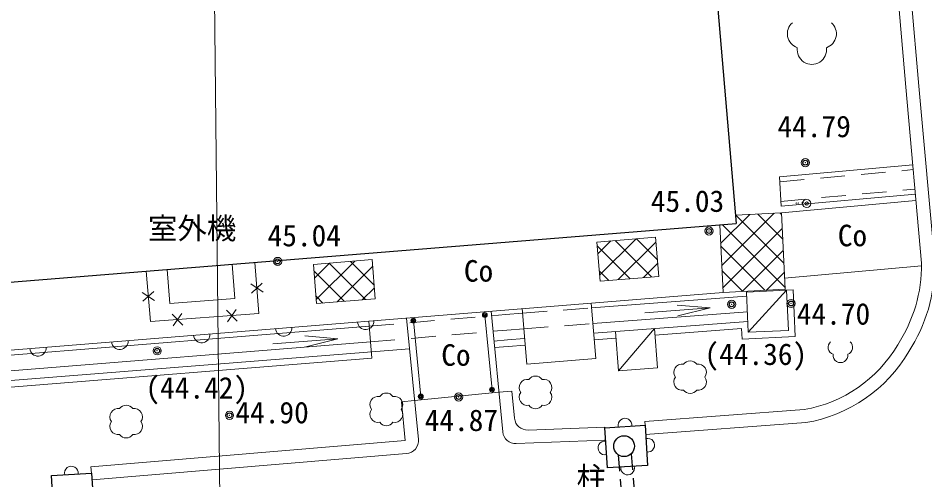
# Model space of a CAD drawing. Units: millimetres, scale not verified. Extents: x -29071210 to -28860960, y -117775216 to -117329466.
# Drawn here: x -28926377 to -28912509, y -117559832 to -117552768 of the extents above; entities that cross this region are included whole.
import ezdxf
from ezdxf.enums import TextEntityAlignment as Align

# ---------------------------------------------------------------- set-up
doc = ezdxf.new("R2010")
doc.units = ezdxf.units.MM
doc.header["$LTSCALE"] = 250
doc.header["$PDMODE"] = 32
doc.header["$PDSIZE"] = 125
doc.linetypes.add('USER4', pattern=[2.5, 1.5, -1])
doc.linetypes.add('USER6', pattern=[1.5, 1, -0.5])
for name, color, linetype, lineweight in [('S-SUV', 7, 'Continuous', 13), ('S-SUV-HTXT', 7, 'Continuous', 13), ('S-SUV-ROW', 7, 'Continuous', 15), ('S-SUV-SRVR', 3, 'Continuous', 13), ('S-SUV-STR', 1, 'Continuous', 25)]:
    doc.layers.add(name, color=color, linetype=linetype, lineweight=lineweight)
doc.styles.add('ＭＳ ゴシック', font='')
doc.styles.get('ＭＳ ゴシック').set_extended_font_data('MS Gothic')

# ---------------------------------------------------------------- blocks, each defined once
blk = doc.blocks.new('ﾌﾟﾛｯﾄﾏｰｸ-03_1')
at = {"color": 3, "linetype": 'Continuous', "lineweight": 25}
blk.add_circle((0, 0), 0.5, dxfattribs=at)
at = {"color": 3}
blk.add_point((0, 0), dxfattribs=at)
blk = doc.blocks.new('園庭')
at = {"color": 7, "linetype": 'Continuous', "lineweight": 13}
for centre, start, end in [((-0.4, 0.4), 131.4195, 251.1424), ((0.4, 0.4), 288.8576, 48.5806), ((0, -0.25), 172.1402, 7.8598)]:
    blk.add_arc(centre, 0.6, start, end, dxfattribs=at)
blk = doc.blocks.new('open_arrow')
at = {"color": 0, "linetype": 'Continuous', "lineweight": -2}
blk.add_lwpolyline([(7.5, 1.25), (0, 0), (7.5, -1.25)], dxfattribs=at)
blk = doc.blocks.new('植樹')
at = {"color": 7, "linetype": 'Continuous', "lineweight": 13}
for centre, radius, start, end in [((-0.5, 0.3), 0.5, 79.1621, 216.8699), ((0, 0.5), 0.499, 35.631, 144.369), ((0.5, 0.3), 0.5, 323.1301, 100.8379), ((-0.5, -0.3), 0.5, 143.1301, 280.8379), ((0.5, -0.3), 0.5, 259.1621, 36.8699), ((0, -0.5), 0.499, 215.631, 324.369)]:
    blk.add_arc(centre, radius, start, end, dxfattribs=at)

msp = doc.modelspace()

# ---------------------------------------------------------------- hatches: boundary and pattern name
at = {"layer": 'S-SUV'}
h = msp.add_hatch(dxfattribs=at)
h.set_pattern_fill('USER', color=256, style=0, pattern_type=2)
h.set_pattern_definition([(44.99, (-28915122.2, -117556414), (-176.744, 176.81), []), (314.99, (-28915122.2, -117556414), (176.81, 176.744), [])])
h.paths.add_polyline_path([(-28914646.6, -117556916.3), (-28915596.6, -117556963.1), (-28915647.6, -117555928.4), (-28915397.4, -117555908.1), (-28915408.1, -117555782.6), (-28914704.2, -117555747.9)])
h = msp.add_hatch(dxfattribs=at)
h.set_pattern_fill('USER', color=256, style=0, pattern_type=2)
h.set_pattern_definition([(44.99, (-28916923.4, -117556494.6), (-176.74, 176.81), []), (314.99, (-28916923.4, -117556494.6), (176.81, 176.74), [])])
h.paths.add_polyline_path([(-28917477.6, -117556791.7), (-28917526.1, -117556193.7), (-28916629, -117556120.9), (-28916580.5, -117556719)])
h = msp.add_hatch(dxfattribs=at)
h.set_pattern_fill('USER', color=256, style=0, pattern_type=2)
h.set_pattern_definition([(44.99, (-28921439.9, -117556696.5), (-176.74, 176.81), []), (314.99, (-28921439.9, -117556696.5), (176.81, 176.74), [])])
h.paths.add_polyline_path([(-28920963.1, -117556463.1), (-28920914.6, -117557061.2), (-28921811.6, -117557133.9), (-28921860.2, -117556535.9)])

# ---------------------------------------------------------------- linework, layer by layer
for p, q in [((-28913268.1, -117548331.3), (-28912803, -117553824)), ((-28913068.8, -117548314.7), (-28912603.8, -117553806.5)), ((-28912559, -117556519), (-28912803, -117553824)), ((-28912359.1, -117556509), (-28912603.8, -117553806.5)), ((-28914731.8, -117555195.9), (-28912695.5, -117555011.4)), ((-28914709.5, -117555645.7), (-28914731.8, -117555195.9)), ((-28914709.5, -117555645.7), (-28912654.9, -117555459.6)), ((-28914704.2, -117555747.9), (-28912646.2, -117555556.1)), ((-28915406.7, -117555782.5), (-28914704.2, -117555747.9)), ((-28914704.2, -117555747.9), (-28914646.6, -117556916.3)), ((-28915647.6, -117555928.4), (-28915596.6, -117556963.1)), ((-28916629, -117556120.9), (-28917526.1, -117556193.7)), ((-28917526.1, -117556193.7), (-28917477.6, -117556791.7)), ((-28916580.5, -117556719), (-28916629, -117556120.9)), ((-28922693.7, -117557288.8), (-28922757.2, -117556505.1)), ((-28920963.1, -117556463.1), (-28921860.2, -117556535.9)), ((-28920914.6, -117557061.2), (-28920963.1, -117556463.1)), ((-28924417.2, -117556639.8), (-28924354.7, -117557410.7)), ((-28924099.5, -117556614), (-28924057.2, -117557135.7)), ((-28923102.8, -117556533.1), (-28923060.5, -117557054.9)), ((-28921860.2, -117556535.9), (-28921811.6, -117557133.9)), ((-28914654.9, -117556747.5), (-28912559.1, -117556560)), ((-28917477.6, -117556791.7), (-28916580.5, -117556719)), ((-28922631.7, -117556959.1), (-28922819.2, -117556834.8)), ((-28922807.9, -117556973.4), (-28922643, -117556820.5)), ((-28915596.6, -117556963.1), (-28914646.6, -117556916.3)), ((-28914646.6, -117556916.3), (-28914645.9, -117556932.3)), ((-28914624.6, -117556931.3), (-28914524.7, -117556926.6)), ((-28914491.1, -117557640.5), (-28914524.7, -117556926.6)), ((-28915596.6, -117556963.1), (-28948941.4, -117559667.9)), ((-28924479.6, -117556964.2), (-28924292.3, -117557086.2)), ((-28924303.4, -117556949.9), (-28924468.5, -117557100.5)), ((-28924057.2, -117557135.7), (-28923060.5, -117557054.9)), ((-28921811.6, -117557133.9), (-28920914.6, -117557061.2)), ((-28917605.6, -117557200.6), (-28915235.8, -117557019.4)), ((-28914624.6, -117556931.3), (-28915238.6, -117556960.1)), ((-28915238.6, -117556960.1), (-28915209.7, -117557574.1)), ((-28915209.7, -117557574.1), (-28914624.6, -117556931.3)), ((-28914595.7, -117557545.3), (-28914624.6, -117556931.3)), ((-28917542.8, -117557975), (-28917611.6, -117557126.5)), ((-28916792, -117557278.1), (-28915794.8, -117557202.2)), ((-28924354.7, -117557410.7), (-28922693.7, -117557288.8)), ((-28924019.3, -117557297.4), (-28923859.6, -117557463)), ((-28924006.4, -117557473.7), (-28923872.5, -117557286.7)), ((-28923188.8, -117557236.5), (-28923029.1, -117557402)), ((-28923175.9, -117557412.8), (-28923042, -117557225.7)), ((-28919129.3, -117558452.3), (-28919240, -117557310.3)), ((-28919145, -117557250.9), (-28918965.6, -117559097.4)), ((-28919138.5, -117557320.2), (-28918923.7, -117557301.5)), ((-28918923.7, -117557301.5), (-28918662.1, -117557281.5)), ((-28918598.8, -117558061.5), (-28918667.7, -117557212.2)), ((-28917586.2, -117557439.9), (-28915224.5, -117557259.2)), ((-28938760.2, -117558905.4), (-28921006.7, -117557483.1)), ((-28920987.5, -117557722.3), (-28921013.2, -117557402.5)), ((-28920436.3, -117557355.7), (-28920256.3, -117559212.6)), ((-28920219.3, -117558558), (-28920332, -117557395.8)), ((-28917574, -117557589.4), (-28915217.5, -117557409.1)), ((-28919115.4, -117557559.1), (-28918904.1, -117557540.7)), ((-28918904.1, -117557540.7), (-28918642.7, -117557520.7)), ((-28917242.8, -117557564), (-28917197, -117558162.3)), ((-28917197, -117558162.3), (-28916644.5, -117557518.3)), ((-28916598.8, -117558116.5), (-28916644.5, -117557518.3)), ((-28916636.9, -117557618), (-28915312.5, -117557516.7)), ((-28915312.5, -117557516.7), (-28915304.9, -117557678.7)), ((-28915209.7, -117557574.1), (-28914595.7, -117557545.3)), ((-28938707, -117559141.9), (-28920987.5, -117557722.3)), ((-28922483.9, -117557749.8), (-28921486.8, -117557673.8)), ((-28920987.5, -117557722.3), (-28920967.6, -117557971.5)), ((-28919100.9, -117557708.4), (-28918891.9, -117557690.2)), ((-28918891.9, -117557690.2), (-28918630.6, -117557670.2)), ((-28917566, -117557689), (-28917235.2, -117557663.7)), ((-28915304.9, -117557678.7), (-28914491.1, -117557640.5)), ((-28930483.6, -117558633.6), (-28920390.9, -117557825)), ((-28919091.3, -117557807.9), (-28918883.7, -117557789.8)), ((-28918883.7, -117557789.8), (-28918622.5, -117557769.9)), ((-28920967.6, -117557971.5), (-28930375.9, -117558725.3)), ((-28917542.8, -117557975), (-28918598.8, -117558061.5)), ((-28917197, -117558162.3), (-28916598.8, -117558116.5)), ((-28920314, -117558617.4), (-28919024.9, -117558492.4)), ((-28918825.8, -117558473.2), (-28919024.9, -117558492.4)), ((-28918825.3, -117558473.1), (-28918784.8, -117558890)), ((-28920513.1, -117558636.7), (-28920314, -117558617.4)), ((-28920513.1, -117558636.7), (-28920455.4, -117559231.9)), ((-28914356.2, -117558757.2), (-28916794.7, -117558937.5)), ((-28916788, -117558996), (-28916794.7, -117558937.5)), ((-28914332, -117558956), (-28916780, -117559137)), ((-28917403.7, -117559023.7), (-28918577.8, -117559070.5)), ((-28917403, -117559035), (-28917403.7, -117559023.7)), ((-28925263.6, -117559631.1), (-28920455.4, -117559231.9)), ((-28917407, -117559224), (-28918758.6, -117559277.9)), ((-28925247, -117559830.4), (-28920438.9, -117559431.2)), ((-28925253.5, -117559728.5), (-28925263.6, -117559631.1))]:
    msp.add_line(p, q, dxfattribs=at)
at = {"layer": 'S-SUV', "linetype": 'USER4'}
for p, q in [((-28914728, -117555270.9), (-28912688.7, -117555086.1)), ((-28914713.2, -117555570.8), (-28912661.7, -117555384.9)), ((-28918662.1, -117557281.5), (-28917605.6, -117557200.6)), ((-28921006.7, -117557483.1), (-28919138.5, -117557320.2)), ((-28918642.7, -117557520.7), (-28917586.2, -117557439.9)), ((-28920987.5, -117557722.3), (-28919115.4, -117557559.1))]:
    msp.add_line(p, q, dxfattribs=at)
at = {"layer": 'S-SUV'}
for centre, radius in [((-28914316, -117555604), 25), ((-28919240, -117557310.3), 37.5), ((-28919240, -117557310.3), 25), ((-28919240, -117557310.3), 12.5), ((-28920332, -117557395.8), 37.5), ((-28920332, -117557395.8), 25), ((-28920332, -117557395.8), 12.5)]:
    msp.add_circle(centre, radius, dxfattribs=at)
for centre, radius, start, end in [((-28914804.3, -117556536), 2445.4, 326.92821, 0.63292), ((-28914804.3, -117556536), 2245.4, 326.80979, 0.43491), ((-28921062.8, -117557405.8), 125.7, 184.95309, 4.32191), ((-28923568.4, -117557609), 125.7, 184.95309, 4.32191), ((-28922315.6, -117557507.4), 125.7, 184.95309, 4.32191), ((-28924821.2, -117557710.6), 125.7, 184.95309, 4.32191), ((-28926074, -117557812.3), 125.7, 184.95309, 4.32191), ((-28914705.5, -117556725.3), 2061.7, 279.75625, 329.71034), ((-28914705.5, -117556725.3), 2261.7, 279.50602, 329.58183), ((-28919129.3, -117558452.3), 37.5, 0, 180), ((-28919129.3, -117558452.3), 37.5, 180, 0), ((-28919129.3, -117558452.3), 25, 0, 180), ((-28919129.3, -117558452.3), 25, 180, 0), ((-28919129.3, -117558452.3), 12.5, 0, 180), ((-28919129.3, -117558452.3), 12.5, 180, 0), ((-28920219.3, -117558558), 37.5, 0, 180), ((-28920219.3, -117558558), 37.5, 180, 0), ((-28920219.3, -117558558), 25, 0, 180), ((-28920219.3, -117558558), 25, 180, 0), ((-28920219.3, -117558558), 12.5, 0, 180), ((-28920219.3, -117558558), 12.5, 180, 0), ((-28918585.8, -117558870.7), 200, 185.5473, 272.28359), ((-28917096.8, -117558995.2), 104.7, 352.44481, 194.81226), ((-28918766.6, -117559078.1), 200, 185.5473, 272.28359), ((-28920455.4, -117559231.9), 200, 274.74529, 5.53674), ((-28917403.8, -117559343.8), 104.7, 82.44481, 284.81226), ((-28916748.2, -117559302.2), 104.7, 262.44481, 104.81226), ((-28925562.2, -117559727.7), 104.7, 352.43425, 194.8017), ((-28917055.2, -117559650.8), 104.7, 172.44481, 14.81226)]:
    msp.add_arc(centre, radius, start, end, dxfattribs=at)
msp.add_point((-28914316, -117555604), dxfattribs=at)
at = {"layer": 'S-SUV-ROW'}
msp.add_line((-28923058.7, -117581754.7), (-28923431.1, -117547226.9), dxfattribs=at)
at = {"layer": 'S-SUV-STR'}
for p in [(-28916283.4, -117545483.8), (-28954007, -117559040)]:
    msp.add_line(p, (-28915396, -117555908), dxfattribs=at)
at = {"layer": 'S-SUV-STR', "linetype": 'USER6'}
for p, q in [((-28917199.3, -117559448), (-28916959.5, -117562328.8)), ((-28917000, -117559431.4), (-28916760.2, -117562312.2))]:
    msp.add_line(p, q, dxfattribs=at)
at = {"layer": 'S-SUV-STR'}
for points in [[(-28916788, -117558996), (-28916749, -117559611), (-28917364, -117559650), (-28917403, -117559035)], [(-28925253.5, -117559728.5), (-28925214.6, -117560343.5), (-28925829.6, -117560382.4), (-28925868.5, -117559767.4)]]:
    msp.add_lwpolyline(points, close=True, dxfattribs=at)
msp.add_circle((-28917109.9, -117559316.7), 158.9, dxfattribs=at)

# ---------------------------------------------------------------- block references
at = {"layer": 'S-SUV'}
for name, p, xscale, yscale in [('園庭', (-28914237.2, -117553156.6), 375, 375), ('園庭', (-28913801.2, -117557879.5), 187.5, 187.5), ('植樹', (-28916099.9, -117558260), 250, 250), ('植樹', (-28918463.9, -117558493.6), 250, 250), ('植樹', (-28920745.9, -117558754.1), 250, 250), ('植樹', (-28924725, -117558940.4), 250, 250)]:
    msp.add_blockref(name, p, dxfattribs=dict(at, xscale=xscale, yscale=yscale))
at = {"layer": 'S-SUV', "xscale": 66.7, "yscale": 66.7, "rotation": 184.4}
for p in [(-28915794.8, -117557202.2), (-28921486.8, -117557673.8)]:
    msp.add_blockref('open_arrow', p, dxfattribs=at)
at = {"layer": 'S-SUV-SRVR', "xscale": 75, "yscale": 75}
for p in [(-28914338, -117554980), (-28915811, -117556024), (-28922409, -117556490), (-28915465.4, -117557146.6), (-28914556, -117557133.4), (-28924251.5, -117557857.6), (-28919640.1, -117558563.4), (-28923144.8, -117558845.7)]:
    msp.add_blockref('ﾌﾟﾛｯﾄﾏｰｸ-03_1', p, dxfattribs=at)

# ---------------------------------------------------------------- texts
at = {"layer": 'S-SUV', "style": 'ＭＳ ゴシック'}
msp.add_text('44.75', height=36.66, dxfattribs=at).set_placement((-28914491, -117555579), align=Align.TOP_LEFT)
at = {"layer": 'S-SUV-HTXT', "style": 'ＭＳ ゴシック'}
for s, p in [('室外機', (-28924390.9, -117556247.9)), ('Co', (-28919559.8, -117556898.7)), ('Co', (-28919906, -117558186.3)), ('柱', (-28917836.4, -117560063.6))]:
    msp.add_text(s, height=329.9, rotation=359.989, dxfattribs=at).set_placement(p, align=Align.BOTTOM_LEFT)
msp.add_text('Co', height=329.9, dxfattribs=at).set_placement((-28913841, -117556357.3), align=Align.BOTTOM_LEFT)
at = {"layer": 'S-SUV-SRVR', "style": 'ＭＳ ゴシック'}
for s, p in [('44.79', (-28914763.3, -117554688.2)), ('45.03', (-28916700.7, -117555830.7)), ('45.04', (-28922562.2, -117556358)), ('44.70', (-28914467.8, -117557556.2)), ('44.90', (-28923053.9, -117559065.9)), ('44.87', (-28920159.4, -117559183.9))]:
    msp.add_text(s, height=329.9, dxfattribs=at).set_placement(p, align=Align.BOTTOM_LEFT)
for s, p in [('(44.36)', (-28915095, -117558173.3)), ('(44.42)', (-28923645.1, -117558687.5))]:
    msp.add_text(s, height=329.9, dxfattribs=at).set_placement(p, align=Align.BOTTOM_CENTER)

doc.saveas('drawing.dxf')
